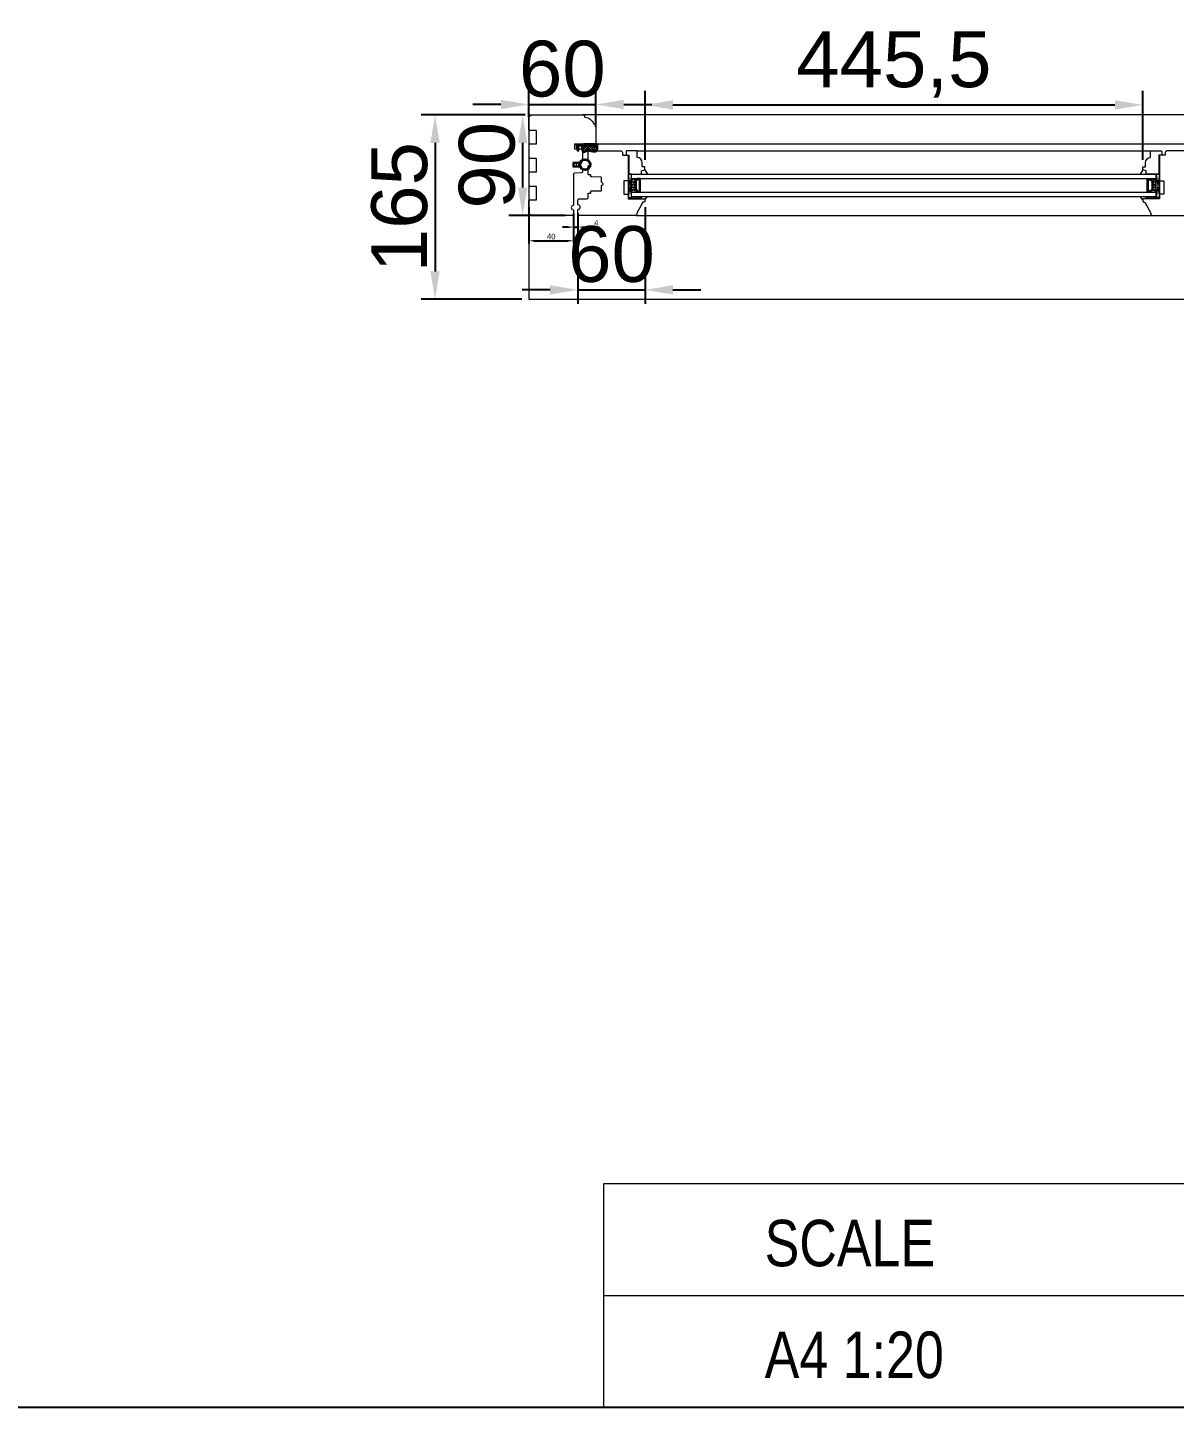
# Model space of a CAD drawing. Header units: millimetres. Extents: x 0 to 182016, y 11 to 3710.
# Drawn here: x 164569 to 165596, y 11 to 1246 of the extents above; entities that cross this region are included whole.
import ezdxf

# ---------------------------------------------------------------- set-up
doc = ezdxf.new("R2010")
doc.units = ezdxf.units.MM
for name, color, linetype, lineweight in [('Matmenys', 10, 'Continuous', 20), ('OTHER', 251, 'Continuous', 13), ('Stakta', 7, 'Continuous', 25), ('Testinės profilio linijos', 7, 'Continuous', 5)]:
    doc.layers.add(name, color=color, linetype=linetype, lineweight=lineweight)
doc.styles.get("Standard").update_dxf_attribs({"font": 'arial.ttf'})
doc.dimstyles.new('2', dxfattribs={"dimscale": 2, "dimtxt": 2.5, "dimasz": 2.5, "dimexe": 1.25, "dimexo": 0.625, "dimtad": 1, "dimtxsty": 'Standard', "dimcen": 2.5, "dimadec": 0, "dimazin": 0, "dimtfac": 1, "dimtmove": 0, "dimatfit": 3, "dimfxl": 1, "dimarcsym": 0})
doc.dimstyles.new('Padidinti matmenys', dxfattribs={"dimscale": 10, "dimtxt": 5, "dimasz": 2.5, "dimexe": 1.25, "dimexo": 0.625, "dimtad": 1, "dimdec": 1, "dimtxsty": 'Standard', "dimcen": 2.5, "dimadec": 0, "dimazin": 0, "dimtfac": 1, "dimtdec": 1, "dimtmove": 0, "dimatfit": 3, "dimfxl": 1, "dimarcsym": 0})

# ---------------------------------------------------------------- blocks, each defined once
blk = doc.blocks.new('*D1268')
at = {"layer": 'Defpoints', "color": 0, "transparency": 16777216}
for p in [(165018, 1086.4), (165058, 1080.9), (165058, 1055.2)]:
    blk.add_point(p, dxfattribs=at)
at = {"layer": 'Matmenys', "color": 0, "lineweight": -2, "transparency": 16777216}
for p, q in [((165018, 1085.2), (165018, 1052.7)), ((165058, 1079.7), (165058, 1052.7)), ((165023, 1055.2), (165053, 1055.2))]:
    blk.add_line(p, q, dxfattribs=at)
at = {"layer": 'Matmenys', "color": 0, "transparency": 16777216}
for points in [[(165023, 1056.1), (165023, 1054.4), (165018, 1055.2)], [(165053, 1056.1), (165053, 1054.4), (165058, 1055.2)]]:
    blk.add_solid(points, dxfattribs=at)
at = {"layer": 'Matmenys', "color": 0, "lineweight": 5, "transparency": 16777216, "insert": (165038, 1059), "char_height": 5, "attachment_point": 5}
blk.add_mtext('40', dxfattribs=at)
blk = doc.blocks.new('*D1269')
at = {"color": 0, "lineweight": -2, "transparency": 16777216}
for p, q in [((165018, 1165.7), (165018, 1189.8)), ((165078, 1157.2), (165078, 1189.8)), ((164993, 1177.3), (164968, 1177.3)), ((165018, 1177.3), (165078, 1177.3)), ((165103, 1177.3), (165128, 1177.3))]:
    blk.add_line(p, q, dxfattribs=at)
at = {"color": 0, "transparency": 16777216}
for points in [[(164993, 1181.4), (164993, 1173.1), (165018, 1177.3)], [(165103, 1181.4), (165103, 1173.1), (165078, 1177.3)]]:
    blk.add_solid(points, dxfattribs=at)
at = {"layer": 'Defpoints', "color": 0, "transparency": 16777216}
for p in [(165078, 1177.3), (165018, 1159.4), (165078, 1150.9)]:
    blk.add_point(p, dxfattribs=at)
at = {"color": 0, "lineweight": 5, "transparency": 16777216, "insert": (165048, 1209), "char_height": 50, "attachment_point": 5}
blk.add_mtext('60', dxfattribs=at)
blk = doc.blocks.new('*D1270')
at = {"color": 0, "lineweight": -2, "transparency": 16777216}
for p, q in [((165062, 1074.9), (165062, 998.8)), ((165122, 1085.2), (165122, 998.8)), ((165037, 1011.3), (165012, 1011.3)), ((165062, 1011.3), (165122, 1011.3)), ((165147, 1011.3), (165172, 1011.3))]:
    blk.add_line(p, q, dxfattribs=at)
at = {"color": 0, "transparency": 16777216}
for points in [[(165037, 1015.5), (165037, 1007.1), (165062, 1011.3)], [(165147, 1015.5), (165147, 1007.1), (165122, 1011.3)]]:
    blk.add_solid(points, dxfattribs=at)
at = {"layer": 'Defpoints', "color": 0, "transparency": 16777216}
for p in [(165122, 1091.4), (165062, 1081.2), (165122, 1011.3)]:
    blk.add_point(p, dxfattribs=at)
at = {"color": 0, "lineweight": 5, "transparency": 16777216, "insert": (165092, 1043.1), "char_height": 50, "attachment_point": 5}
blk.add_mtext('60', dxfattribs=at)
blk = doc.blocks.new('*D1271')
at = {"color": 0, "lineweight": -2, "transparency": 16777216}
for p, q in [((165014.7, 1167.9), (165000, 1167.9)), ((165012.5, 1102.9), (165012.5, 1142.9)), ((165050.7, 1077.9), (165000, 1077.9))]:
    blk.add_line(p, q, dxfattribs=at)
at = {"color": 0, "transparency": 16777216}
for points in [[(165008.3, 1142.9), (165016.6, 1142.9), (165012.5, 1167.9)], [(165008.3, 1102.9), (165016.6, 1102.9), (165012.5, 1077.9)]]:
    blk.add_solid(points, dxfattribs=at)
at = {"layer": 'Defpoints', "color": 0, "transparency": 16777216}
for p in [(165012.5, 1167.9), (165021, 1167.9), (165057, 1077.9)]:
    blk.add_point(p, dxfattribs=at)
at = {"color": 0, "lineweight": 5, "transparency": 16777216, "insert": (164980.7, 1122.9), "char_height": 50, "attachment_point": 5, "rotation": 90}
blk.add_mtext('90', dxfattribs=at)
blk = doc.blocks.new('*D1272')
at = {"layer": 'Defpoints', "color": 0, "transparency": 16777216}
for p in [(165058, 1080.9), (165062, 1081.2), (165062, 1067.5)]:
    blk.add_point(p, dxfattribs=at)
at = {"layer": 'Matmenys', "color": 0, "lineweight": -2, "transparency": 16777216}
for p, q in [((165058, 1079.7), (165058, 1065)), ((165062, 1079.9), (165062, 1065)), ((165053, 1067.5), (165048, 1067.5)), ((165058, 1067.5), (165062, 1067.5)), ((165067, 1067.5), (165081.4, 1067.5))]:
    blk.add_line(p, q, dxfattribs=at)
at = {"layer": 'Matmenys', "color": 0, "transparency": 16777216}
for points in [[(165053, 1068.3), (165053, 1066.7), (165058, 1067.5)], [(165067, 1068.3), (165067, 1066.7), (165062, 1067.5)]]:
    blk.add_solid(points, dxfattribs=at)
at = {"layer": 'Matmenys', "color": 0, "lineweight": 5, "transparency": 16777216, "insert": (165078.4, 1071.3), "char_height": 5, "attachment_point": 5}
blk.add_mtext('4', dxfattribs=at)
blk = doc.blocks.new('*D1958')
at = {"color": 0, "lineweight": -2, "transparency": 16777216}
for p, q in [((165011.7, 1167.9), (164921.6, 1167.9)), ((164934.1, 1142.9), (164934.1, 1027.9)), ((165011.7, 1002.9), (164921.6, 1002.9))]:
    blk.add_line(p, q, dxfattribs=at)
at = {"color": 0, "transparency": 16777216}
for points in [[(164929.9, 1142.9), (164938.2, 1142.9), (164934.1, 1167.9)], [(164929.9, 1027.9), (164938.2, 1027.9), (164934.1, 1002.9)]]:
    blk.add_solid(points, dxfattribs=at)
at = {"layer": 'Defpoints', "color": 0, "transparency": 16777216}
for p in [(165018, 1167.9), (164934.1, 1002.9), (165018, 1002.9)]:
    blk.add_point(p, dxfattribs=at)
at = {"color": 0, "lineweight": 5, "transparency": 16777216, "insert": (164902.3, 1085.4), "char_height": 50, "attachment_point": 5, "rotation": 90}
blk.add_mtext('165', dxfattribs=at)
blk = doc.blocks.new('*D1528')
at = {"color": 0, "lineweight": -2, "transparency": 16777216}
for p, q in [((165122, 1127.7), (165122, 1189.4)), ((165567.5, 1127.7), (165567.5, 1189.4)), ((165147, 1176.9), (165542.5, 1176.9))]:
    blk.add_line(p, q, dxfattribs=at)
at = {"color": 0, "transparency": 16777216}
for points in [[(165147, 1181.1), (165147, 1172.7), (165122, 1176.9)], [(165542.5, 1181.1), (165542.5, 1172.7), (165567.5, 1176.9)]]:
    blk.add_solid(points, dxfattribs=at)
at = {"layer": 'Defpoints', "color": 0, "transparency": 16777216}
for p in [(165567.5, 1176.9), (165122, 1121.4), (165567.5, 1121.4)]:
    blk.add_point(p, dxfattribs=at)
at = {"color": 0, "lineweight": 5, "transparency": 16777216, "insert": (165344.7, 1213.1), "char_height": 50, "attachment_point": 5}
blk.add_mtext('445,5', dxfattribs=at)

msp = doc.modelspace()

# ---------------------------------------------------------------- hatches: boundary and pattern name
at = {"lineweight": 0}
h = msp.add_hatch(dxfattribs=at)
h.set_pattern_fill('HEX', color=256, scale=0.25, angle=90, style=0)
h.set_pattern_definition([(90, (146762.704, -11808.5064), (1.374815, -4e-16), [0.79375, -1.5875]), (330, (146762.704, -11808.5064), (-0.6874075, -1.190624716), [0.79375, -1.5875]), (30, (146762.704, -11807.7127), (0.6874075, -1.190624716), [0.79375, -1.5875])])
h.paths.add_polyline_path([(165109.9750575, 1098.9018433), (165114.9750575, 1098.9018433), (165112.9750575, 1100.9018433), (165112.9750575, 1108.9018433), (165114.9750575, 1110.9018433), (165109.9750575, 1110.9025523)])
h = msp.add_hatch(dxfattribs=at)
h.set_pattern_fill('JIS_WOOD', color=256, angle=90, style=0)
h.set_pattern_definition([(45, (146762.704, -11808.50645), (0.5, -0.5), [])])
h.paths.add_polyline_path([(165112.9750575, 1108.9018433), (165112.9750575, 1100.9018433), (165114.9750575, 1098.9018433), (165117.9750575, 1098.9018433), (165117.9927909, 1110.9384258), (165114.9750575, 1110.9018433)])
h.paths.add_polyline_path([(165113.9750575, 1101.3160568), (165113.9750575, 1108.4876297), (165115.389271, 1109.9018433), (165116.9750575, 1109.9018433), (165116.9750575, 1099.9018433), (165115.389271, 1099.9018433)], flags=16)
h = msp.add_hatch(dxfattribs=at)
h.set_pattern_fill('JIS_WOOD', color=256, angle=90, style=0)
h.set_pattern_definition([(45, (146828.7012, -11808.50645), (0.5, -0.5), [])])
h.paths.add_polyline_path([(165576.4722876, 1108.9018433), (165576.4722876, 1100.9018433), (165574.4722876, 1098.9018433), (165571.4722876, 1098.9018433), (165571.4545541, 1110.9384258), (165574.4722876, 1110.9018433)])
h.paths.add_polyline_path([(165575.4722876, 1101.3160568), (165575.4722876, 1108.4876297), (165574.058074, 1109.9018433), (165572.4722876, 1109.9018433), (165572.4722876, 1099.9018433), (165574.058074, 1099.9018433)], flags=16)
h = msp.add_hatch(dxfattribs=at)
h.set_pattern_fill('HEX', color=256, scale=0.25, angle=90, style=0)
h.set_pattern_definition([(90, (146828.7012, -11808.5064), (1.374815, -4e-16), [0.79375, -1.5875]), (330, (146828.7012, -11808.5064), (-0.6874075, -1.190624716), [0.79375, -1.5875]), (30, (146828.7012, -11807.7127), (0.6874075, -1.190624716), [0.79375, -1.5875])])
h.paths.add_polyline_path([(165579.4722876, 1098.9018433), (165574.4722876, 1098.9018433), (165576.4722876, 1100.9018433), (165576.4722876, 1108.9018433), (165574.4722876, 1110.9018433), (165579.4722876, 1110.9025523)])
at = {"lineweight": 0, "ltscale": 0.5}
h = msp.add_hatch(dxfattribs=at)
h.set_pattern_fill('ANSI37', color=256, scale=0.5, angle=90, style=0)
h.set_pattern_definition([(135, (165106.475, 1092.9026), (-1.12253, -1.12253), []), (225, (165106.475, 1092.9026), (1.12253, -1.12253), [])])
h.paths.add_polyline_path([(165118.9750575, 1094.9025523), (165109.9750575, 1094.9025523), (165109.9750575, 1092.9025523), (165118.9750575, 1092.9025523)])
h = msp.add_hatch(dxfattribs=at)
h.set_pattern_fill('ANSI37', color=256, scale=0.5, angle=90, style=0)
h.set_pattern_definition([(135, (165172.4722, 1092.9026), (-1.122532, -1.122532), []), (225, (165172.4722, 1092.9026), (1.122532, -1.122532), [])])
h.paths.add_polyline_path([(165570.4722876, 1094.9025523), (165579.4722876, 1094.9025523), (165579.4722876, 1092.9025523), (165570.4722876, 1092.9025523)])
at = {"layer": 'Matmenys'}
h = msp.add_hatch(dxfattribs=at)
h.set_pattern_fill('ANSI37', color=252, scale=0.5, angle=-180, style=0)
h.set_pattern_definition([(225, (9148.9853, -1098340.7894), (1.1225320151, -1.1225320151), []), (315, (9148.9853, -1098340.7894), (1.1225320151, 1.1225320151), [])])
edge = h.paths.add_edge_path()
edge.add_arc((165076.0609056, 1141.0222821), 0.1, 363.5893456117, 453.5893456117, ccw=False)
edge.add_line((165076.1607095, 1141.0285426), (165076.2577927, 1139.4808569))
edge.add_arc((165076.5073023, 1139.4965081), 0.25, 183.5893456117, 363.5893456117)
edge.add_line((165076.7568119, 1139.5121594), (165076.6284262, 1141.5588643))
edge.add_arc((165076.5286224, 1141.5526038), 0.1, 363.5893456117, 453.589345619)
edge.add_line((165076.5223619, 1141.6524076), (165076.5176169, 1141.7280506))
edge.add_line((165076.5176169, 1141.7280506), (165078.4994178, 1141.852365))
edge.add_spline(control_points=[(165078.4994178, 1141.852365), (165078.5785763, 1141.8405627), (165078.648568, 1141.8293871), (165078.7323188, 1141.8075932), (165078.7558831, 1141.7982074), (165078.7797661, 1141.7855125), (165078.7878257, 1141.7792633), (165078.8123136, 1141.7536744), (165078.8312064, 1141.7244374), (165078.8649098, 1141.6201177), (165078.8780317, 1141.5471854), (165078.8977339, 1141.2942024), (165078.8872356, 1141.0803683), (165078.8679074, 1140.6378898), (165078.863432, 1140.418561), (165078.8623559, 1139.9986701), (165078.8653878, 1139.7955839), (165078.8780983, 1139.2053766), (165078.8912747, 1138.8373265), (165078.891013, 1138.0841451), (165078.8725167, 1137.7073952), (165078.7693303, 1137.1142907), (165078.7094363, 1136.8867198), (165078.5564007, 1136.4896186), (165078.4736513, 1136.3178309), (165078.2696511, 1135.9766632), (165078.1495363, 1135.8104605), (165077.8820912, 1135.5193008), (165077.7344175, 1135.3957208), (165077.453233, 1135.236002), (165077.3179367, 1135.1884481), (165077.0166379, 1135.1288431), (165076.8530379, 1135.1181398), (165076.2684411, 1135.1318837), (165075.8045255, 1135.2266379), (165074.9120294, 1135.3983802), (165074.4849492, 1135.4820748), (165073.4066006, 1135.6932611), (165072.74855, 1135.8269952), (165071.7554481, 1135.9519212), (165071.4518469, 1135.982415), (165070.8298033, 1136.0067505), (165070.5138992, 1135.9992097), (165069.964691, 1135.9143254), (165069.7286076, 1135.8529867), (165069.3279562, 1135.6805264), (165069.1693237, 1135.5856779), (165068.8706649, 1135.4014096), (165068.7292076, 1135.3115521), (165068.4274247, 1135.155469), (165068.262372, 1135.0854988), (165067.8972503, 1134.9657676), (165067.6963002, 1134.9227651), (165067.3568836, 1134.8988664), (165067.2148981, 1134.9120722), (165067.0196774, 1134.9721114), (165066.9543496, 1135.0088516), (165066.8276263, 1135.1174007), (165066.7684484, 1135.1894669), (165066.6113709, 1135.4535545), (165066.5298712, 1135.6946628), (165066.4132539, 1136.2450737), (165066.3767224, 1136.5532688), (165066.3234509, 1137.1494867), (165066.3042285, 1137.4370376), (165066.260869, 1137.9675275), (165066.2387328, 1138.215786), (165066.2025185, 1138.6205883), (165066.1884321, 1138.7779916), (165066.16031, 1139.101924), (165066.1452739, 1139.2802412), (165066.0769889, 1139.5831083), (165066.0413539, 1139.7009303), (165065.9457571, 1139.9134091), (165065.8926102, 1140.0073238), (165065.7739695, 1140.1525176), (165065.7183472, 1140.2075357), (165065.59458, 1140.2966277), (165065.530953, 1140.3295071), (165065.4120889, 1140.3776753), (165065.3550119, 1140.3945565), (165065.2544315, 1140.4205004), (165065.2100359, 1140.430218), (165065.1690396, 1140.4392539)], knot_values=[0, 0, 0, 0, 0.2245066002, 0.2245066002, 0.377043448, 0.377043448, 0.5295802957, 0.5295802957, 0.8082977366, 0.8082977366, 1.0870151774, 1.0870151774, 1.6244414062, 1.6244414062, 2.161867635, 2.161867635, 2.6992938638, 2.6992938638, 3.7741463214, 3.7741463214, 5.0334406395, 5.0334406395, 5.8656302806, 5.8656302806, 6.5060139406, 6.5060139406, 7.1463976006, 7.1463976006, 7.7996240151, 7.7996240151, 8.3563201169, 8.3563201169, 8.9130162187, 8.9130162187, 10.239934143, 10.239934143, 11.5668520673, 11.5668520673, 13.5970761059, 13.5970761059, 14.4582175179, 14.4582175179, 15.3193589298, 15.3193589298, 15.9856015553, 15.9856015553, 16.5061017172, 16.5061017172, 17.0266018791, 17.0266018791, 17.547102041, 17.547102041, 18.1672448488, 18.1672448488, 18.7176261004, 18.7176261004, 19.1465766047, 19.1465766047, 19.5755271091, 19.5755271091, 20.3898249977, 20.3898249977, 21.2041228863, 21.2041228863, 21.9655448497, 21.9655448497, 22.7269668131, 22.7269668131, 23.2229068178, 23.2229068178, 23.7188468224, 23.7188468224, 24.0184411081, 24.0184411081, 24.2549295987, 24.2549295987, 24.4119994701, 24.4119994701, 24.5501072405, 24.5501072405, 24.6882150108, 24.6882150108, 24.8099116426, 24.8099116426, 24.8099116426, 24.8099116426], degree=3, periodic=0)
edge.add_line((165065.1690396, 1140.4392539), (165076.0546451, 1141.122086))

# ---------------------------------------------------------------- linework, layer by layer
at = {"lineweight": 5}
for p, q in [((165017.9750571, 1167.9025523), (165017.9750571, 1002.9025523)), ((165017.9750571, 1167.9025523), (165020.9750575, 1167.9025523)), ((165017.9750571, 1002.9025523), (167472.9639783, 1002.9025523))]:
    msp.add_line(p, q, dxfattribs=at)
for p, q in [((165061.5671705, 1141.7161322), (165060.5368292, 1140.6496675)), ((165060.5368292, 1140.6496675), (165060.5681317, 1140.1506483)), ((165060.5681317, 1140.1506483), (165060.7154176, 1140.1598872)), ((165060.7154176, 1140.1598872), (165061.6988641, 1135.8127968)), ((165061.2208801, 1140.1915939), (165076.0546451, 1141.122086)), ((165061.2208801, 1140.1915939), (165061.4580749, 1139.1431307)), ((165062.3148112, 1141.7630302), (165061.2640979, 1140.6952876)), ((165061.2640979, 1140.6952876), (165076.5223619, 1141.6524076)), ((165061.4580749, 1139.1431307), (165061.9457509, 1139.2534581)), ((165061.5671705, 1141.7161322), (165062.3148112, 1141.7630302)), ((165061.9457509, 1139.2534581), (165062.6742161, 1136.0334516)), ((165076.1607095, 1141.0285426), (165076.2577927, 1139.4808569)), ((165076.5223619, 1141.6524076), (165076.5176169, 1141.7280506)), ((165076.6284262, 1141.5588643), (165076.7568119, 1139.5121594)), ((165061.6988641, 1135.8127968), (165062.6742161, 1136.0334516))]:
    msp.add_line(p, q)
at = {"color": 1}
for p, q in [((165078.5436581, 1142.1490851), (165063.2188426, 1141.1877904)), ((165078.4994178, 1141.852365), (165063.2644731, 1140.8967077)), ((165065.1044668, 1140.1462858), (165063.3440155, 1140.0358562))]:
    msp.add_line(p, q, dxfattribs=at)
at = {"lineweight": 9}
for p, q in [((165114.9750575, 1135.9025523), (165574.4722876, 1135.9025523)), ((165109.9751425, 1114.9025523), (165579.4722025, 1114.9025523)), ((165109.9751425, 1110.9025523), (165579.4722025, 1110.9025523)), ((165109.9751425, 1098.9025523), (165579.4722025, 1098.9025523)), ((165109.9751425, 1094.9025523), (165579.4722025, 1094.9025523))]:
    msp.add_line(p, q, dxfattribs=at)
at = {"lineweight": 0}
for p, q in [((165109.9750575, 1114.9018433), (165106.9750575, 1093.9018433)), ((165106.9750575, 1114.9018433), (165109.9750575, 1093.9018433)), ((165121.9750575, 1118.9025523), (165124.2617226, 1114.9025523)), ((165567.4722876, 1118.9025523), (165565.1856225, 1114.9025523)), ((165579.4722876, 1114.9018433), (165582.4722876, 1093.9018433)), ((165582.4722876, 1114.9018433), (165579.4722876, 1093.9018433)), ((165118.9750575, 1092.9025523), (165118.9750575, 1094.9025523)), ((165121.9750575, 1091.9025523), (165124.2617226, 1094.9025523)), ((165567.4722876, 1091.9025523), (165565.1856225, 1094.9025523)), ((165570.4722876, 1092.9025523), (165570.4722876, 1094.9025523)), ((165579.4722876, 1092.9025523), (165579.4722876, 1095.9025523)), ((168785.2001476, 210.9357406), (165084.7398632, 210.9357406)), ((165084.7398632, 210.9357406), (165084.7398632, 10.9108603)), ((165811.7063806, 110.9233004), (165084.7398632, 110.9233004))]:
    msp.add_line(p, q, dxfattribs=at)
msp.add_lwpolyline([(168785.2001476, 3710.4502728), (168785.2001476, 10.9108603), (163285.8848047, 10.9108603), (163285.8848047, 3710.4502728)], close=True)
for points in [[(165114.9750575, 1129.9025523), (165114.9750575, 1135.9025523), (165105.9750575, 1135.9025523, 0.4142135624), (165104.9750575, 1134.9025523), (165104.9750575, 1131.9025523), (165107.4750575, 1131.9025523), (165107.4750575, 1114.9025523), (165118.9750575, 1114.9025523), (165118.9750575, 1117.9025523), (165121.9750575, 1118.9025523), (165121.9750575, 1121.4025523), (165119.4750575, 1121.4025523), (165119.4750575, 1124.9276151, 0.3851703882), (165114.9750575, 1129.9025523)], [(165574.4722876, 1129.9025523), (165574.4722876, 1135.9025523), (165583.4722876, 1135.9025523, -0.4142135624), (165584.4722876, 1134.9025523), (165584.4722876, 1131.9025523), (165581.9722876, 1131.9025523), (165581.9722876, 1114.9025523), (165570.4722876, 1114.9025523), (165570.4722876, 1117.9025523), (165567.4722876, 1118.9025523), (165567.4722876, 1121.4025523), (165569.9722876, 1121.4025523), (165569.9722876, 1124.9276151, -0.3851703882), (165574.4722876, 1129.9025523)]]:
    msp.add_lwpolyline(points, format="xyb", dxfattribs=at)
for points in [[(165106.9750575, 1114.9018433), (165106.9750575, 1093.9018433), (165109.9750575, 1093.9018433), (165109.9750575, 1114.9018433)], [(165582.4722876, 1114.9018433), (165582.4722876, 1093.9018433), (165579.4722876, 1093.9018433), (165579.4722876, 1114.9018433)], [(165112.9750575, 1108.9018433), (165112.9750575, 1100.9018433), (165114.9750575, 1098.9018433), (165117.9750575, 1098.9018433), (165117.9750575, 1110.9018433), (165114.9750575, 1110.9018433)], [(165113.9750575, 1108.4876297), (165113.9750575, 1101.3160568), (165115.389271, 1099.9018433), (165116.9750575, 1099.9018433), (165116.9750575, 1109.9018433), (165115.389271, 1109.9018433)], [(165576.4722876, 1108.9018433), (165576.4722876, 1100.9018433), (165574.4722876, 1098.9018433), (165571.4722876, 1098.9018433), (165571.4722876, 1110.9018433), (165574.4722876, 1110.9018433)], [(165575.4722876, 1108.4876297), (165575.4722876, 1101.3160568), (165574.058074, 1099.9018433), (165572.4722876, 1099.9018433), (165572.4722876, 1109.9018433), (165574.058074, 1109.9018433)]]:
    msp.add_lwpolyline(points, close=True, dxfattribs=at)
at = {"color": 18, "linetype": 'ByBlock', "true_color": 0x000000}
for radius in [4.85, 4.25]:
    msp.add_circle((165068.3675716, 1123.4014868), radius, dxfattribs=at)
for centre, radius, start, end in [((165076.0609056, 1141.0222821), 0.1, 3.5893456092, 93.5893456125), ((165076.5073023, 1139.4965081), 0.25, 183.5893456092, 3.5893456092), ((165076.5286224, 1141.5526038), 0.1, 3.5893456092, 93.5893456125)]:
    msp.add_arc(centre, radius, start, end)
at = {"color": 1}
msp.add_spline([(165078.5436581, 1142.1490851), (165078.9051584, 1142.0585883), (165079.1746993, 1140.7847298), (165078.68631, 1136.0923569), (165077.6431122, 1135.0023506), (165075.4796403, 1134.9837342), (165073.7816005, 1135.3141081), (165071.6161596, 1135.6610244), (165069.579438, 1135.4615957), (165068.7511932, 1134.9854267), (165066.8966531, 1134.7051633), (165066.0042072, 1137.4173419), (165065.8770396, 1138.8962175), (165065.7590683, 1139.5834854), (165065.4568626, 1140.0253707), (165065.1044668, 1140.1462858)], degree=3, dxfattribs=at)
msp.add_open_spline([(165078.4994178, 1141.852365), (165078.5785763, 1141.8405627), (165078.648568, 1141.8293871), (165078.7323188, 1141.8075932), (165078.7558831, 1141.7982074), (165078.7797661, 1141.7855125), (165078.7878257, 1141.7792633), (165078.8123136, 1141.7536744), (165078.8312064, 1141.7244374), (165078.8649098, 1141.6201177), (165078.8780317, 1141.5471854), (165078.8977339, 1141.2942024), (165078.8872356, 1141.0803683), (165078.8679074, 1140.6378898), (165078.863432, 1140.418561), (165078.8623559, 1139.9986701), (165078.8653878, 1139.7955839), (165078.8780983, 1139.2053766), (165078.8912747, 1138.8373265), (165078.891013, 1138.0841451), (165078.8725167, 1137.7073952), (165078.7693303, 1137.1142907), (165078.7094363, 1136.8867198), (165078.5564007, 1136.4896186), (165078.4736513, 1136.3178309), (165078.2696511, 1135.9766632), (165078.1495363, 1135.8104605), (165077.8820912, 1135.5193008), (165077.7344175, 1135.3957208), (165077.453233, 1135.236002), (165077.3179367, 1135.1884481), (165077.0166379, 1135.1288431), (165076.8530379, 1135.1181398), (165076.2684411, 1135.1318837), (165075.8045255, 1135.2266379), (165074.9120294, 1135.3983802), (165074.4849492, 1135.4820748), (165073.4066006, 1135.6932611), (165072.74855, 1135.8269952), (165071.7554481, 1135.9519212), (165071.4518469, 1135.982415), (165070.8298033, 1136.0067505), (165070.5138992, 1135.9992097), (165069.964691, 1135.9143254), (165069.7286076, 1135.8529867), (165069.3279562, 1135.6805264), (165069.1693237, 1135.5856779), (165068.8706649, 1135.4014096), (165068.7292076, 1135.3115521), (165068.4274247, 1135.155469), (165068.262372, 1135.0854988), (165067.8972503, 1134.9657676), (165067.6963002, 1134.9227651), (165067.3568836, 1134.8988664), (165067.2148981, 1134.9120722), (165067.0196774, 1134.9721114), (165066.9543496, 1135.0088516), (165066.8276263, 1135.1174007), (165066.7684484, 1135.1894669), (165066.6113709, 1135.4535545), (165066.5298712, 1135.6946628), (165066.4132539, 1136.2450737), (165066.3767224, 1136.5532688), (165066.3234509, 1137.1494867), (165066.3042285, 1137.4370376), (165066.260869, 1137.9675275), (165066.2387328, 1138.215786), (165066.2025185, 1138.6205883), (165066.1884321, 1138.7779916), (165066.16031, 1139.101924), (165066.1452739, 1139.2802412), (165066.0769889, 1139.5831083), (165066.0413539, 1139.7009303), (165065.9457571, 1139.9134091), (165065.8926102, 1140.0073238), (165065.7739695, 1140.1525176), (165065.7183472, 1140.2075357), (165065.59458, 1140.2966277), (165065.530953, 1140.3295071), (165065.4120889, 1140.3776753), (165065.3550119, 1140.3945565), (165065.2544315, 1140.4205004), (165065.2100359, 1140.430218), (165065.1690396, 1140.4392539)], degree=3, knots=[0, 0, 0, 0, 0.2245066002, 0.2245066002, 0.377043448, 0.377043448, 0.5295802957, 0.5295802957, 0.8082977366, 0.8082977366, 1.0870151774, 1.0870151774, 1.6244414062, 1.6244414062, 2.161867635, 2.161867635, 2.6992938638, 2.6992938638, 3.7741463214, 3.7741463214, 5.0334406395, 5.0334406395, 5.8656302806, 5.8656302806, 6.5060139406, 6.5060139406, 7.1463976006, 7.1463976006, 7.7996240151, 7.7996240151, 8.3563201169, 8.3563201169, 8.9130162187, 8.9130162187, 10.239934143, 10.239934143, 11.5668520673, 11.5668520673, 13.5970761059, 13.5970761059, 14.4582175179, 14.4582175179, 15.3193589298, 15.3193589298, 15.9856015553, 15.9856015553, 16.5061017172, 16.5061017172, 17.0266018791, 17.0266018791, 17.547102041, 17.547102041, 18.1672448488, 18.1672448488, 18.7176261004, 18.7176261004, 19.1465766047, 19.1465766047, 19.5755271091, 19.5755271091, 20.3898249977, 20.3898249977, 21.2041228863, 21.2041228863, 21.9655448497, 21.9655448497, 22.7269668131, 22.7269668131, 23.2229068178, 23.2229068178, 23.7188468224, 23.7188468224, 24.0184411081, 24.0184411081, 24.2549295987, 24.2549295987, 24.4119994701, 24.4119994701, 24.5501072405, 24.5501072405, 24.6882150108, 24.6882150108, 24.8099116426, 24.8099116426, 24.8099116426, 24.8099116426], dxfattribs=at)
at = {"layer": 'OTHER'}
msp.add_lwpolyline([(165063.5643618, 1122.7914606), (165062.1484529, 1122.7914606), (165062.1484529, 1121.1461792), (165061.6227708, 1121.1461792), (165060.8794298, 1122.7914606), (165060.0868102, 1122.7914606), (165060.0868102, 1121.1461792), (165059.8679194, 1121.1461792), (165058.3650381, 1123.4014868), (165059.8679194, 1125.6567943), (165060.0868102, 1125.6567943), (165060.0868102, 1124.0115129), (165060.8794298, 1124.0115129), (165061.6227708, 1125.6567943), (165062.1484529, 1125.6567943), (165062.1484529, 1124.0115129), (165063.5643618, 1124.0115129)], dxfattribs=at)
at = {"layer": 'Stakta', "color": 18, "lineweight": 5, "true_color": 0x000000}
for points in [[(165065.9750575, 1128.2058938, -0.2720281141), (165065.7184439, 1127.7691296, 0.164173551), (165063.5697327, 1125.4014868), (165057.4750575, 1125.4014868), (165057.4750575, 1121.4014868), (165063.5697327, 1121.4014868, 0.164173551), (165065.7184439, 1119.033844, -0.2720281141), (165065.9750575, 1118.5970797), (165065.9750575, 1116.9636785, -0.4116598905), (165064.983784, 1115.9637165), (165058.9663309, 1115.911203, 0.4116598905), (165057.9750575, 1114.9112411), (165057.9750575, 1087.3520421, -0.3563939587), (165057.5750575, 1086.8621441, 0.8164965809), (165057.5750575, 1082.9429605, -0.3563939587), (165057.9750575, 1082.4530626), (165057.9750575, 1079.4025523, -0.4142135624), (165056.4750575, 1077.9025523), (165020.9750571, 1077.9025523, -0.4142135624), (165017.9750571, 1080.9025523), (165017.9750571, 1090.9025523, -0.4142135624), (165018.9750571, 1091.9025523), (165024.4750571, 1091.9025523, 0.4142135624), (165024.9750571, 1092.4025523), (165024.9750571, 1103.4025523, 0.4142135624), (165024.4750571, 1103.9025523), (165019.1750571, 1103.9025523, -0.4142135624), (165018.1750571, 1104.9025523), (165018.1750571, 1115.9025523, -0.4142135624), (165019.1750571, 1116.9025523), (165024.4750571, 1116.9025523, 0.4142135624), (165024.9750571, 1117.4025523), (165024.9750571, 1128.4025523, 0.4142135624), (165024.4750571, 1128.9025523), (165019.1750571, 1128.9025523, -0.4142135624), (165018.1750571, 1129.9025523), (165018.1750571, 1140.9025523, -0.4142135624), (165019.1750571, 1141.9025523), (165024.4750571, 1141.9025523, 0.4142135624), (165024.9750571, 1142.4025523), (165024.9750571, 1153.4025523, 0.4142135624), (165024.4750571, 1153.9025523), (165018.9750571, 1153.9025523, -0.4142135624), (165017.9750571, 1154.9025523), (165017.9750571, 1164.9025523, -0.4142135624), (165020.9750571, 1167.9025523), (165066.9750575, 1167.9025523, -0.4142135624), (165067.9750575, 1166.9025523), (165067.9750575, 1166.1932256, 0.4001549105), (165068.2605921, 1165.8935746, -0.3090857966), (165075.9099028, 1160.1052913, 0.3199404334), (165076.1917259, 1159.9006615), (165076.983784, 1159.8937493, -0.4116598905), (165077.9750575, 1158.8937874), (165077.9750575, 1142.9985859, -0.4116598905), (165076.983784, 1141.998624), (165066.9663309, 1141.911203, 0.2023892741), (165066.2525003, 1141.6025523), (165058.9750575, 1141.6025523), (165058.9750575, 1137.6025523), (165065.9750575, 1137.6025523)], [(165073.4750575, 1098.2922589), (165073.4750575, 1099.3453806, -0.4091108014), (165073.9663313, 1099.8453044), (165082.6802932, 1099.9974072, 0.4091108014), (165082.9750575, 1100.2973615), (165082.9750575, 1104.3211815, -0.1989123674), (165083.1215041, 1104.6747348), (165084.3871895, 1105.9404203, 0.4142135624), (165084.3871895, 1106.3646843), (165083.1215041, 1107.6303698, -0.1989123674), (165082.9750575, 1107.9839232), (165082.9750575, 1112.0077431, 0.4091108014), (165082.6802932, 1112.3076974), (165073.9663313, 1112.4598002, -0.4091108014), (165073.4750575, 1112.9597241), (165073.4750575, 1114.0128457, 0.4040262259), (165073.1855273, 1114.3126629), (165071.4576077, 1114.3730032, -0.4040262258), (165070.9750575, 1114.8726986), (165070.9750575, 1121.9530626, -0.3563939587), (165071.3750575, 1122.4429605, 0.8164965809), (165071.3750575, 1126.3621441, -0.3563939587), (165070.9750575, 1126.8520421), (165070.9750575, 1134.9025523, -0.4142135624), (165071.9750575, 1135.9025523), (165099.9750575, 1135.9025523, -0.4142135624), (165101.9750575, 1133.9025523), (165101.9750575, 1132.1999457, 0.4116598905), (165102.2724395, 1131.8999571), (165106.4794207, 1131.8632433, -0.4116598905), (165106.9750575, 1131.3632624), (165106.9750575, 1109.4331154, -0.4116598905), (165106.4794207, 1108.9331344), (165103.2724395, 1108.9051475, 0.4116598905), (165102.9750575, 1108.6051589), (165102.9750575, 1097.1999457, 0.4116598905), (165103.2724395, 1096.8999571), (165106.4794207, 1096.8719702, -0.4116598905), (165106.9750575, 1096.3719892), (165106.9750575, 1092.9025523), (165120.9750575, 1092.9025523, -0.4142135624), (165121.9750575, 1091.9025523), (165121.9750575, 1090.9113173, -0.4116598905), (165120.983784, 1089.9113553), (165119.9750575, 1089.9025523), (165114.7164893, 1080.0126241, 0.1227845609), (165114.6579631, 1079.7778883), (165114.6579631, 1078.9025523, -0.4142135624), (165113.6579631, 1077.9025523), (165062.9750575, 1077.9025523, -0.4142135624), (165061.9750575, 1078.9025523), (165061.9750575, 1082.9530626, -0.3563939587), (165062.3750575, 1083.4429605, 0.8164965809), (165062.3750575, 1087.3621441, -0.3563939587), (165061.9750575, 1087.8520421), (165061.9750575, 1091.8326993, -0.4116598905), (165062.9663309, 1092.8326612), (165069.983784, 1092.8939016, 0.4116598905), (165070.9750575, 1093.8938635), (165070.9750575, 1097.4323889, -0.4040361542), (165071.4576077, 1097.9321014), (165073.1855273, 1097.9924417, 0.4040262258)]]:
    msp.add_lwpolyline(points, format="xyb", close=True, dxfattribs=at)
msp.add_lwpolyline([(165615.1318711, 1135.9025523), (165589.4722876, 1135.9025523, 0.4142135624), (165587.4722876, 1133.9025523), (165587.4722876, 1132.1999457, -0.4116598905), (165587.1749055, 1131.8999571), (165582.9679243, 1131.8632433, 0.4116598905), (165582.4722876, 1131.3632624), (165582.4722876, 1109.4331154, 0.4116598905), (165582.9679243, 1108.9331344), (165586.1749055, 1108.9051475, -0.4116598905), (165586.4722876, 1108.6051589), (165586.4722876, 1097.1999457, -0.4116598905), (165586.1749055, 1096.8999571), (165582.9679243, 1096.8719702, 0.4116598905), (165582.4722876, 1096.3719892), (165582.4722876, 1092.9025523), (165568.4722876, 1092.9025523, 0.4142135624), (165567.4722876, 1091.9025523), (165567.4722876, 1090.9113173, 0.4116598905), (165568.463561, 1089.9113553), (165569.4722876, 1089.9025523), (165574.7308557, 1080.0126241, -0.1227845609), (165574.7893819, 1079.7778883), (165574.7893819, 1078.9025523, 0.4142135624), (165575.7893819, 1077.9025523), (165626.4722876, 1077.9025523, 0.4142135624)], format="xyb", dxfattribs=at)
at = {"layer": 'Testinės profilio linijos', "lineweight": 5}
for p, q in [((167423.9639472, 1167.9025523), (165066.4750575, 1167.9025523)), ((165066.8435201, 1141.9025523), (165622.603825, 1141.9025523)), ((165113.657943, 1077.9025523), (167377.2810723, 1077.9025523))]:
    msp.add_line(p, q, dxfattribs=at)

# ---------------------------------------------------------------- texts
at = {"lineweight": 0, "width": 0.8}
for s, p in [('SCALE', (165229.0814251, 137.2134153)), ('A4 1:20', (165229.0814251, 37.2009752))]:
    msp.add_text(s, height=41.62239482, dxfattribs=at).set_placement(p)

# ---------------------------------------------------------------- dimensions: what is measured, and where the dimension line sits
at = {"color": 1, "lineweight": 5}
for base, p1, p2, angle, picture, middle in [((165077.9750575, 1177.2695584), (165017.9750575, 1159.4025523), (165077.9750575, 1150.9025523), 180, '*D1269', (165047.9750575, 1177.2695584)), ((165012.4796636, 1167.9025523), (165056.9750575, 1077.9025523), (165020.9750575, 1167.9025523), 90, '*D1271', (165012.4796636, 1122.9025523)), ((165121.9750575, 1011.2928195), (165061.9750575, 1081.1525523), (165121.9750575, 1091.4025523), 180, '*D1270', (165091.9750575, 1011.2928195))]:
    dim = msp.add_linear_dim(base=base, p1=p1, p2=p2, angle=angle, dimstyle='Padidinti matmenys', dxfattribs=at)
    dim.commit()
    dim.dimension.update_dxf_attribs({"geometry": picture, "text_midpoint": middle, "dimtype": 160})
dim = msp.add_linear_dim(base=(165567.4722876, 1176.8953295), p1=(165121.9750575, 1121.4025523), p2=(165567.4722876, 1121.4025523), dimstyle='Padidinti matmenys', dxfattribs=at)
dim.commit()
dim.dimension.update_dxf_attribs({"geometry": '*D1528', "text_midpoint": (165344.7236725, 1213.0907592)})
dim = msp.add_linear_dim(base=(164934.074305, 1002.9025523), p1=(165017.9750571, 1167.9025523), p2=(165017.9750571, 1002.9025523), angle=90, dimstyle='Padidinti matmenys', dxfattribs=at)
dim.commit()
dim.dimension.update_dxf_attribs({"geometry": '*D1958', "text_midpoint": (164902.2956557, 1085.4025523)})
at = {"layer": 'Matmenys', "lineweight": 5}
for base, p1, p2, picture, middle in [((165057.9750575, 1055.2196701), (165017.9750575, 1086.4025523), (165057.9750575, 1080.9025523), '*D1268', (165037.9750575, 1055.2196701)), ((165061.9750575, 1067.5100403), (165057.9750575, 1080.9025523), (165061.9750575, 1081.1525523), '*D1272', (165078.3959306, 1067.5100403))]:
    dim = msp.add_linear_dim(base=base, p1=p1, p2=p2, angle=180, dimstyle='2', override={"dimtmove": 0}, dxfattribs=at)
    dim.commit()
    dim.dimension.update_dxf_attribs({"geometry": picture, "text_midpoint": middle, "dimtype": 160})

doc.saveas('drawing.dxf')
